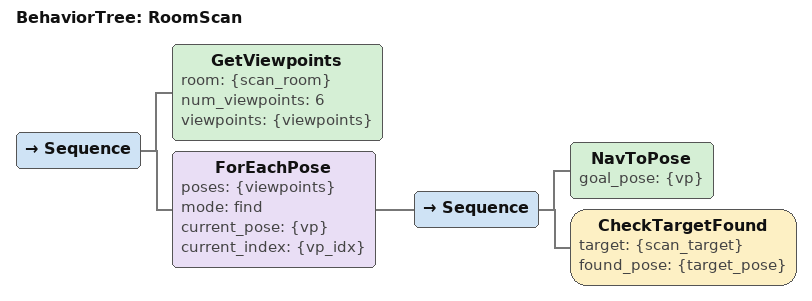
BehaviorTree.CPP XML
<?xml version="1.0"?>
<root main_tree_to_execute="RoomScan">
  <BehaviorTree ID="RoomScan">
    <Sequence>
      <GetViewpoints room="{scan_room}" num_viewpoints="6" viewpoints="{viewpoints}"/>
      <ForEachPose poses="{viewpoints}" mode="find"
                   current_pose="{vp}" current_index="{vp_idx}">
        <Sequence>
          <NavToPose goal_pose="{vp}"/>
          <CheckTargetFound target="{scan_target}" found_pose="{target_pose}"/>
        </Sequence>
      </ForEachPose>
    </Sequence>
  </BehaviorTree>
</root>
